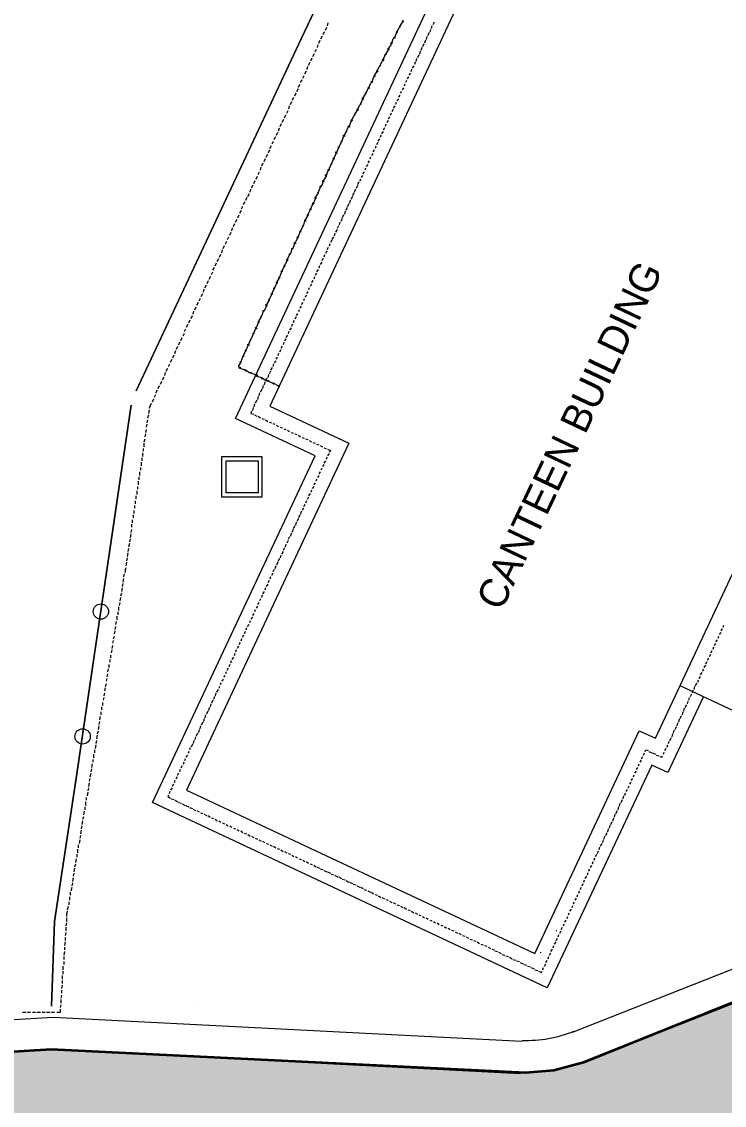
# Model space of a CAD drawing. Header units: inches. Extents: x 1969 to 240164, y 1364 to 46451.
# Drawn here: x 13917 to 17198, y 22972 to 28032 of the extents above; entities that cross this region are included whole.
import ezdxf

# ---------------------------------------------------------------- set-up
doc = ezdxf.new("R2010")
doc.units = ezdxf.units.IN
doc.header["$MEASUREMENT"] = 0
for name, color, linetype in [('PDF_0', 7, 'Continuous'), ('PDF_BOUNDARY', 7, 'Continuous'), ('PDF_foot path', 7, 'Continuous'), ('PDF_HAT', 7, 'Continuous'), ('PDF_INTERNAL ROAD', 7, 'Continuous'), ('PDF_PAVING', 7, 'Continuous'), ('PDF_References', 7, 'Continuous'), ('PDF_TEX', 7, 'Continuous'), ('PDF_TEXT', 7, 'Continuous'), ('PDF_TEXT2', 7, 'Continuous'), ('PDF_THIN-1', 7, 'Continuous'), ('PDF_TXT', 7, 'Continuous')]:
    doc.layers.add(name, color=color, linetype=linetype)
doc.styles.add('PDF Century Gothic', font='GOTHIC.TTF')

msp = doc.modelspace()

# ---------------------------------------------------------------- hatches: boundary and pattern name
at = {"true_color": 0xfecc66}
h = msp.add_hatch(color=31, dxfattribs=at)
h.dxf.hatch_style = 1
h.paths.add_polyline_path([(40008.3, 27445.2), (39953.1, 27576.4), (40565.8, 27834.4), (40621, 27703.3)])
h.paths.add_polyline_path([(40577.6, 27598.8), (40632.8, 27467.6), (40233.2, 27299.2), (40178, 27430.4)])
edge = h.paths.add_edge_path()
edge.add_line((23706.6, 23889.3), (23706.6, 23685.7))
edge.add_line((23706.6, 23685.7), (21592.3, 23685.7))
edge.add_arc((21564.1, 23607.1), 83.5, 70.25, 109.75)
edge.add_line((21535.9, 23685.7), (21474.3, 23685.7))
edge.add_line((21474.3, 23685.7), (21474.3, 23889.3))
edge.add_line((21474.3, 23889.3), (23706.6, 23889.3))
h.paths.add_polyline_path([(40196.6, 27136.6), (40128.6, 27004), (40083.8, 26760.5), (40108.3, 26579.1), (40179.2, 26411.1), (44054.9, 22879.7), (47494.3, 21707.1), (47774.4, 21648.7), (48167.3, 21655.3), (48593.7, 21785.4), (48790.3, 21898.1), (49229.2, 22267.9), (50678.1, 23493.2), (50859.2, 23699.7), (50983, 23900), (51090.8, 24169.8), (51148, 24487.9), (51993.8, 24488.6), (52290.4, 24048.9), (50849.8, 22717.9), (50714.5, 22526.6), (50622.5, 22254.5), (50606.5, 21925.5), (50606.5, 20998.1), (50696.2, 20675.3), (50766.7, 20544.7), (50964.4, 20319.7), (51058.4, 20250.3), (51196.7, 20206.5), (51389.7, 20233.1), (51523.7, 20325.3), (51622.3, 20503.8), (51622.3, 20773.7), (53221, 20773.7), (53221, 20166.3), (53323.2, 20166.3), (53323.2, 19249.4), (51850.7, 19249.4), (48876.6, 20483.8), (45963.5, 21489.1), (43693.6, 22262.7), (41571.7, 24195.4), (39950.9, 25674.8), (39044.1, 26554.3), (38079.5, 27215.6), (35857, 26162.3), (34994.2, 24093.5), (32860.7, 23926.1), (31214.3, 23858), (28068.1, 23728.3), (26623.6, 23670.7), (26125.1, 23748.9), (24768.5, 23544.4), (23827.6, 23544.4), (23273.3, 23447.3), (21482.5, 23346.7), (20701.9, 23346.7), (19975.8, 23179.6), (18647.9, 23098.7), (18526, 23021.2), (18458.9, 22934.2), (16811.9, 22382), (14065.1, 22382), (10291.7, 22150.2), (10399.9, 23009.2), (14054.9, 23234.2), (16268.8, 23125.1), (16401.4, 23136.9), (16539.8, 23172.8), (17389.5, 23514.9), (18148.7, 23728.4), (18898.7, 23820.5), (19842.9, 23871.6), (20739.4, 24014.8), (22123.3, 24079.5), (22770.9, 24079.5), (23779.9, 24246.6), (24703.7, 24246.6), (25375.2, 24342), (26135.3, 24457.9), (26581.9, 24376.1), (27205.7, 24393.1), (34200.4, 24679.5), (34926.4, 26329.3), (38395.3, 28029.7), (39197.5, 27689.4), (39688.1, 27614.9), (39863, 27631.6), (40107.6, 27695.3), (40153.2, 27713), (40296.7, 27791.6), (40552.7, 27873.4), (40725.6, 27893.1), (40799.6, 27443.2), (40565.9, 27413.6), (40402.5, 27338.4), (40299.1, 27258.4)])

# ---------------------------------------------------------------- linework, layer by layer
at = {"lineweight": 35}
msp.add_lwpolyline([(10400.7, 23009.2), (14054.9, 23234.2), (16268.8, 23125.1), (16401.4, 23136.9), (16539.8, 23172.8), (17389.5, 23514.9), (18148.7, 23728.4), (18898.7, 23820.5), (19842.9, 23871.6), (20739.4, 24014.8), (22123.3, 24079.5), (22770.9, 24079.5), (23779.9, 24246.6), (24703.7, 24246.6), (25375.2, 24342), (26135.3, 24457.9), (26581.9, 24376.1), (27205.7, 24393.1), (30011.7, 24508), (34200.4, 24679.5), (34926.4, 26329.3), (38395.3, 28029.7)], dxfattribs=at)
msp.add_lwpolyline([(10402.3, 23008.9), (14056.4, 23233.8), (16270.4, 23124.8), (16403, 23136.5), (16541.4, 23172.5), (17391, 23514.6), (18150.3, 23728.1), (18900.2, 23820.1), (19844.4, 23871.3), (20740.9, 24014.4), (22124.8, 24079.2), (22772.5, 24079.2), (23781.5, 24246.2), (24705.2, 24246.2), (25376.7, 24341.7), (26136.9, 24457.6), (26583.4, 24375.7), (27207.2, 24392.8), (30013.2, 24507.7), (34201.9, 24679.1), (34927.9, 26328.9), (38396.8, 28029.4)])
at = {"layer": 'PDF_0', "lineweight": 0}
for points in [[(14168.9, 24508.7), (14168.9, 24508.7)], [(14687, 24464.4), (14687, 24464.4)], [(16415.2, 23786), (16411.8, 23786)], [(16340.2, 23683.8), (16340.2, 23687.2)], [(14738.1, 23431.5), (14738.1, 23431.5)], [(16401.6, 23285), (16401.6, 23285)]]:
    msp.add_lwpolyline(points, dxfattribs=at)
at = {"layer": 'PDF_BOUNDARY', "lineweight": 0}
for points in [[(15975.5, 29410.4), (15621, 28793.4), (15222.2, 27951.5), (14451.8, 26308.5), (15222.2, 27951.5), (15621, 28793.4)], [(14428, 26240.3), (14168.9, 24488.2), (14070, 23830.4), (14056.4, 23434.9), (14070, 23830.4), (14168.9, 24488.2)]]:
    msp.add_lwpolyline(points, close=True, dxfattribs=at)
for points in [[(14451.8, 26308.5), (15222.2, 27951.5), (15621, 28793.4), (15975.5, 29410.4)], [(14056.4, 23434.9), (14070, 23830.4), (14168.9, 24488.2), (14428, 26240.3)]]:
    msp.add_lwpolyline(points, dxfattribs=at)
at = {"layer": 'PDF_foot path', "lineweight": 0}
for points in [[(17591.2, 23721.3), (18123, 23874.7), (17335.6, 23646.3), (16486.8, 23312.2)], [(17390.1, 23506.5), (16541.4, 23172.5)], [(14063.2, 23383.8), (16251.6, 23271.3)], [(14056.4, 23233.8), (16244.8, 23121.3)]]:
    msp.add_lwpolyline(points, dxfattribs=at)
for radius, start, end in [(601.6, 268.4621, 291.8631), (751.6, 268.4618, 291.863)]:
    msp.add_arc((16270.4, 23876.4), radius, start, end, dxfattribs=at)
at = {"layer": 'PDF_HAT', "lineweight": 0}
msp.add_lwpolyline([(15075.6, 26236.9), (15443.7, 26063.1), (14687, 24443.9), (16313, 23680.4), (16800.4, 24720), (16875.4, 24685.9), (17911.7, 26894.8), (17986.6, 26860.7), (18446.8, 27842.4), (17652.6, 28214), (17628.7, 28159.4), (17386.7, 28271.9), (17028.8, 28288.9), (16725.4, 28299.2), (16701.6, 28149.2), (16101.6, 28428.7)], close=True, dxfattribs=at)
for centre in [(14286.5, 25277.4), (14201.3, 24694.5)]:
    msp.add_circle(centre, 35.8, dxfattribs=at)
at = {"layer": 'PDF_INTERNAL ROAD', "lineweight": 0}
for points in [[(10501.1, 23172.5), (14063.2, 23383.8)], [(10402.3, 23019.1), (14073.4, 23233.8)]]:
    msp.add_lwpolyline(points, dxfattribs=at)
at = {"layer": 'PDF_PAVING', "lineweight": 0}
for points in [[(17100.4, 24880.2), (16933.4, 24525.7), (16858.4, 24559.8), (16370.9, 23520.2), (14526.8, 24386), (15286.9, 26005.1), (14915.4, 26179), (16043.7, 28588.9), (16152.8, 28537.8), (16456.1, 29202.5), (16473.2, 29195.7)], [(17724.2, 24587.1), (16991.3, 24931.4)]]:
    msp.add_lwpolyline(points, dxfattribs=at)
at = {"layer": 'PDF_References', "transparency": 33554559}
msp.add_solid([(15017.7, 25906.3), (15021.1, 25906.3), (15021.1, 25906.3)], dxfattribs=at)
at = {"layer": 'PDF_TEX', "lineweight": 0}
for points in [[(14850.6, 26001.7), (15038.1, 26001.7), (15038.1, 25810.8), (14850.6, 25810.8)], [(14871.1, 25981.2), (15021.1, 25981.2), (15021.1, 25831.3), (14871.1, 25831.3)]]:
    msp.add_lwpolyline(points, close=True, dxfattribs=at)
at = {"layer": 'PDF_TEXT2', "lineweight": 0}
for points in [[(15324.4, 27971.9), (15331.3, 27985.6)], [(15334.7, 27992.4), (15341.5, 28006)], [(15344.9, 28012.8), (15348.3, 28026.5)], [(15304, 27931), (15310.8, 27944.7)], [(15314.2, 27951.5), (15321, 27965.1)], [(15276.7, 27869.7), (15283.5, 27883.3)], [(15286.9, 27890.1), (15293.8, 27903.8)], [(15297.2, 27910.6), (15300.6, 27924.2)], [(15256.3, 27828.8), (15263.1, 27842.4)], [(15266.5, 27849.2), (15273.3, 27862.9)], [(15229, 27767.4), (15235.8, 27781)], [(15239.2, 27787.9), (15246, 27801.5)], [(15249.5, 27808.3), (15252.9, 27822)], [(15208.5, 27726.5), (15215.4, 27740.1)], [(15218.8, 27747), (15225.6, 27760.6)], [(15181.3, 27665.2), (15188.1, 27678.8)], [(15191.5, 27685.6), (15198.3, 27699.2)], [(15201.7, 27706.1), (15208.5, 27719.7)], [(15164.2, 27624.2), (15167.6, 27637.9)], [(15171.1, 27644.7), (15177.9, 27658.3)], [(15133.6, 27562.9), (15140.4, 27576.5)], [(15143.8, 27583.3), (15150.6, 27597)], [(15154, 27603.8), (15160.8, 27617.4)], [(15116.5, 27522), (15119.9, 27535.6)], [(15123.3, 27542.4), (15130.1, 27556.1)], [(15085.8, 27460.6), (15092.7, 27474.3)], [(15096.1, 27481.1), (15102.9, 27494.7)], [(15106.3, 27501.5), (15113.1, 27515.2)], [(15068.8, 27419.7), (15075.6, 27433.4)], [(15075.6, 27440.2), (15082.4, 27453.8)], [(15048.3, 27378.8), (15055.2, 27392.5)], [(15058.6, 27399.3), (15065.4, 27412.9)], [(15021.1, 27317.5), (15027.9, 27331.1)], [(15031.3, 27337.9), (15034.7, 27351.6)], [(15038.1, 27358.4), (15044.9, 27372)], [(15000.6, 27276.6), (15007.4, 27290.2)], [(15010.8, 27297), (15017.7, 27310.6)], [(14973.3, 27215.2), (14980.2, 27228.8)], [(14983.6, 27235.7), (14987, 27249.3)], [(14990.4, 27256.1), (14997.2, 27269.7)], [(14942.7, 27157.3), (14949.5, 27170.9)], [(14952.9, 27177.7), (14959.7, 27191.3)], [(14963.1, 27198.2), (14969.9, 27211.8)], [(14925.6, 27116.4), (14932.4, 27130)], [(14935.9, 27136.8), (14942.7, 27150.4)], [(14898.4, 27055), (14901.8, 27068.6)], [(14905.2, 27075.4), (14912, 27089.1)], [(14915.4, 27095.9), (14922.2, 27109.5)], [(14877.9, 27014.1), (14884.7, 27027.7)], [(14888.1, 27034.5), (14894.9, 27048.2)], [(14857.5, 26973.2), (14864.3, 26986.8)], [(14867.7, 26993.6), (14874.5, 27007.3)], [(14830.2, 26911.8), (14837, 26925.5)], [(14840.4, 26932.3), (14847.2, 26945.9)], [(14850.6, 26952.7), (14854, 26966.4)], [(14809.7, 26870.9), (14816.5, 26884.6)], [(14820, 26891.4), (14826.8, 26905)], [(14782.5, 26809.6), (14789.3, 26823.2)], [(14792.7, 26830), (14799.5, 26843.7)], [(14802.9, 26850.5), (14809.7, 26864.1)], [(14765.4, 26768.7), (14768.8, 26782.3)], [(14772.2, 26789.1), (14779.1, 26802.7)], [(14734.7, 26707.3), (14741.6, 26720.9)], [(14745, 26727.8), (14751.8, 26741.4)], [(14755.2, 26748.2), (14762, 26761.8)], [(14717.7, 26666.4), (14721.1, 26680)], [(14724.5, 26686.9), (14731.3, 26700.5)], [(14687, 26605), (14693.8, 26618.7)], [(14697.2, 26625.5), (14704.1, 26639.1)], [(14707.5, 26645.9), (14714.3, 26659.6)], [(14670, 26564.1), (14676.8, 26577.8)], [(14676.8, 26584.6), (14683.6, 26598.2)], [(14639.3, 26502.8), (14646.1, 26516.4)], [(14649.5, 26523.2), (14656.3, 26536.9)], [(14659.7, 26543.7), (14666.6, 26557.3)], [(14622.2, 26461.9), (14629.1, 26475.5)], [(14632.5, 26482.3), (14635.9, 26496)], [(14591.6, 26400.5), (14598.4, 26414.2)], [(14601.8, 26421), (14608.6, 26434.6)], [(14612, 26441.4), (14618.8, 26455.1)], [(14574.5, 26359.6), (14581.3, 26373.3)], [(14584.8, 26380.1), (14588.2, 26393.7)], [(14543.8, 26298.3), (14550.7, 26311.9)], [(14554.1, 26318.7), (14560.9, 26332.3)], [(14564.3, 26339.2), (14571.1, 26352.8)], [(14526.8, 26257.4), (14533.6, 26271)], [(14537, 26277.8), (14543.8, 26291.4)], [(14509.8, 26202.8), (14513.2, 26219.9)], [(14513.2, 26226.7), (14516.6, 26236.9), (14523.4, 26250.5)], [(14502.9, 26158.5), (14506.4, 26172.1)], [(14506.4, 26182.4), (14509.8, 26196)], [(14492.7, 26093.7), (14496.1, 26107.4)], [(14496.1, 26114.2), (14499.5, 26127.8)], [(14499.5, 26138.1), (14502.9, 26151.7)], [(14489.3, 26069.9), (14492.7, 26083.5)], [(14489.3, 26046), (14489.3, 26063.1)], [(14482.5, 26001.7), (14482.5, 26018.7)], [(14485.9, 26025.6), (14485.9, 26039.2)], [(14475.7, 25957.4), (14475.7, 25974.4)], [(14479.1, 25981.2), (14479.1, 25994.9)], [(14465.4, 25892.6), (14465.4, 25906.3)], [(14468.9, 25913.1), (14468.9, 25930.1)], [(14472.3, 25936.9), (14472.3, 25950.6)], [(14458.6, 25848.3), (14458.6, 25861.9)], [(14462, 25868.8), (14462, 25885.8)], [(14451.8, 25804), (14451.8, 25817.6)], [(14455.2, 25824.4), (14455.2, 25841.5)], [(14445, 25759.7), (14445, 25773.3)], [(14448.4, 25780.1), (14448.4, 25793.8)], [(14434.8, 25691.5), (14434.8, 25705.1)], [(14438.2, 25715.4), (14438.2, 25729)], [(14441.6, 25735.8), (14441.6, 25749.5)], [(14428, 25647.2), (14431.4, 25660.8)], [(14431.4, 25671.1), (14431.4, 25684.7)], [(14421.1, 25602.9), (14424.5, 25616.5)], [(14424.5, 25623.3), (14428, 25640.4)], [(14410.9, 25534.7), (14414.3, 25551.8)], [(14414.3, 25558.6), (14417.7, 25572.2)], [(14417.7, 25579), (14421.1, 25596.1)], [(14404.1, 25490.4), (14407.5, 25507.4)], [(14407.5, 25514.3), (14410.9, 25527.9)], [(14393.9, 25439.3), (14397.3, 25452.9)], [(14400.7, 25459.7), (14400.7, 25473.4), (14404.1, 25483.6)], [(14387, 25395), (14390.5, 25408.6)], [(14390.5, 25415.4), (14393.9, 25432.4)], [(14380.2, 25350.6), (14383.6, 25364.3)], [(14383.6, 25371.1), (14387, 25388.1)], [(14370, 25282.5), (14370, 25299.5)], [(14373.4, 25306.3), (14376.8, 25320)], [(14376.8, 25326.8), (14380.2, 25343.8)], [(14363.2, 25238.2), (14363.2, 25255.2)], [(14366.6, 25262), (14366.6, 25275.6)], [(14353, 25193.8), (14356.4, 25207.5)], [(14356.4, 25217.7), (14359.8, 25231.3)], [(14346.1, 25149.5), (14349.6, 25163.2)], [(14349.6, 25173.4), (14353, 25187)], [(14335.9, 25084.8), (14339.3, 25098.4)], [(14339.3, 25105.2), (14342.7, 25118.8)], [(14342.7, 25129.1), (14346.1, 25142.7)], [(14329.1, 25040.4), (14329.1, 25054.1)], [(14332.5, 25060.9), (14332.5, 25074.5)], [(14318.9, 24996.1), (14322.3, 25009.8)], [(14325.7, 25016.6), (14325.7, 25030.2)], [(14312.1, 24951.8), (14315.5, 24965.5)], [(14315.5, 24972.3), (14318.9, 24985.9)], [(14301.8, 24883.6), (14305.2, 24897.3)], [(14305.2, 24907.5), (14308.6, 24921.1)], [(14308.6, 24928), (14312.1, 24941.6)], [(14295, 24839.3), (14295, 24853)], [(14298.4, 24863.2), (14301.8, 24876.8)], [(14288.2, 24795), (14288.2, 24808.7)], [(14291.6, 24818.9), (14291.6, 24832.5)], [(14274.6, 24726.8), (14278, 24743.9)], [(14278, 24750.7), (14281.4, 24764.3)], [(14281.4, 24771.2), (14284.8, 24788.2)], [(14267.7, 24682.5), (14271.2, 24699.6)], [(14271.2, 24706.4), (14274.6, 24720)], [(14260.9, 24638.2), (14264.3, 24655.3)], [(14264.3, 24662.1), (14267.7, 24675.7)], [(14254.1, 24593.9), (14254.1, 24610.9)], [(14257.5, 24617.8), (14257.5, 24631.4)], [(14240.5, 24529.1), (14243.9, 24542.8)], [(14243.9, 24549.6), (14247.3, 24566.6)], [(14250.7, 24573.5), (14250.7, 24587.1)], [(14233.7, 24484.8), (14237.1, 24498.5)], [(14237.1, 24505.3), (14240.5, 24522.3)], [(14226.8, 24440.5), (14230.2, 24454.1)], [(14230.2, 24461), (14233.7, 24478)], [(14216.6, 24372.3), (14216.6, 24389.4)], [(14220, 24396.2), (14220, 24409.8)], [(14223.4, 24416.7), (14226.8, 24433.7)], [(14206.4, 24328), (14209.8, 24345.1)], [(14213.2, 24351.9), (14213.2, 24365.5)], [(14199.6, 24283.7), (14203, 24300.8)], [(14203, 24307.6), (14206.4, 24321.2)], [(14192.8, 24239.4), (14196.2, 24256.4)], [(14196.2, 24263.3), (14199.6, 24276.9)], [(14182.5, 24174.6), (14182.5, 24188.3)], [(14185.9, 24195.1), (14189.3, 24212.1)], [(14189.3, 24218.9), (14192.8, 24232.6)], [(14175.7, 24130.3), (14175.7, 24144)], [(14179.1, 24150.8), (14179.1, 24167.8)], [(14165.5, 24086), (14168.9, 24099.6)], [(14168.9, 24106.5), (14172.3, 24123.5)], [(14155.3, 24017.8), (14158.7, 24034.9)], [(14158.7, 24041.7), (14162.1, 24055.3)], [(14162.1, 24062.1), (14165.5, 24079.2)], [(14148.4, 23973.5), (14151.8, 23990.6)], [(14151.8, 23997.4), (14155.3, 24011)], [(14141.6, 23929.2), (14141.6, 23946.2)], [(14145, 23953.1), (14145, 23966.7)], [(14131.4, 23884.9), (14134.8, 23901.9)], [(14138.2, 23908.8), (14138.2, 23922.4)], [(14128, 23854.2), (14128, 23864.4), (14131.4, 23878.1)], [(14128, 23830.4), (14128, 23847.4)], [(14124.6, 23809.9), (14128, 23823.5)], [(14124.6, 23786), (14124.6, 23803.1)], [(14117.8, 23717.9), (14121.2, 23734.9)], [(14121.2, 23765.6), (14124.6, 23779.2)], [(14121.2, 23741.7), (14121.2, 23755.4)], [(14114.4, 23673.6), (14117.8, 23690.6)], [(14117.8, 23697.4), (14117.8, 23711)], [(14114.4, 23653.1), (14114.4, 23666.7)], [(14114.4, 23629.2), (14114.4, 23642.9)], [(14107.5, 23561.1), (14107.5, 23578.1)], [(14110.9, 23605.4), (14110.9, 23622.4)], [(14110.9, 23584.9), (14110.9, 23598.6)], [(14104.1, 23516.8), (14107.5, 23533.8)], [(14107.5, 23540.6), (14107.5, 23554.2)], [(14100.7, 23472.4), (14104.1, 23486.1)], [(14104.1, 23496.3), (14104.1, 23509.9)], [(14097.3, 23428.1), (14100.7, 23441.8)], [(14100.7, 23448.6), (14100.7, 23465.6)], [(13920.1, 23407.7), (13937.1, 23407.7)], [(13943.9, 23407.7), (13957.6, 23407.7)], [(13967.8, 23407.7), (13981.4, 23407.7)], [(13988.2, 23407.7), (14005.3, 23407.7)], [(14012.1, 23407.7), (14025.7, 23407.7)], [(14032.5, 23407.7), (14049.6, 23407.7)], [(14056.4, 23407.7), (14070, 23407.7)], [(14080.3, 23407.7), (14097.3, 23407.7), (14097.3, 23421.3)]]:
    msp.add_lwpolyline(points, dxfattribs=at)
at = {"layer": 'PDF_THIN-1', "lineweight": 0}
for points in [[(15682.4, 28009.4), (15692.6, 28026.5), (15696, 28033.3), (15692.6, 28033.3), (15696, 28036.7), (15699.4, 28033.3), (15696, 28029.9), (15696, 28033.3)], [(15658.5, 27958.3), (15665.3, 27975.3), (15668.7, 27978.8), (15665.3, 27982.2), (15668.7, 27985.6), (15672.1, 27982.2), (15668.7, 27978.8)], [(15668.7, 27982.2), (15679, 28002.6), (15682.4, 28006), (15679, 28006), (15682.4, 28009.4), (15685.8, 28009.4), (15682.4, 28006)], [(15631.2, 27907.2), (15641.5, 27924.2), (15641.5, 27927.6), (15641.5, 27931), (15641.5, 27934.4), (15644.9, 27931), (15644.9, 27927.6), (15641.5, 27927.6)], [(15644.9, 27931), (15651.7, 27951.5), (15655.1, 27954.9), (15655.1, 27958.3), (15658.5, 27958.3), (15658.5, 27954.9), (15655.1, 27954.9)], [(15604, 27856), (15614.2, 27873.1), (15614.2, 27876.5), (15614.2, 27879.9), (15617.6, 27879.9), (15617.6, 27876.5), (15614.2, 27876.5)], [(15617.6, 27879.9), (15627.8, 27896.9), (15627.8, 27903.8), (15627.8, 27907.2), (15631.2, 27903.8), (15631.2, 27900.4), (15627.8, 27903.8)], [(15576.7, 27801.5), (15586.9, 27822), (15590.3, 27825.4), (15586.9, 27825.4), (15590.3, 27828.8), (15593.7, 27828.8), (15590.3, 27825.4)], [(15590.3, 27828.8), (15600.5, 27845.8), (15604, 27852.6), (15600.5, 27852.6), (15604, 27856), (15607.4, 27852.6), (15604, 27849.2), (15604, 27852.6)], [(15552.8, 27750.4), (15559.6, 27770.8), (15563.1, 27774.2), (15559.6, 27774.2), (15563.1, 27777.6), (15566.5, 27777.6), (15563.1, 27774.2)], [(15563.1, 27777.6), (15573.3, 27794.7), (15576.7, 27798.1), (15573.3, 27801.5), (15576.7, 27804.9), (15580.1, 27801.5), (15576.7, 27798.1)], [(15525.6, 27699.2), (15532.4, 27716.3), (15535.8, 27723.1), (15535.8, 27726.5), (15539.2, 27723.1), (15539.2, 27719.7), (15535.8, 27723.1)], [(15539.2, 27726.5), (15546, 27743.6), (15549.4, 27747), (15549.4, 27750.4), (15549.4, 27753.8), (15552.8, 27750.4), (15552.8, 27747), (15549.4, 27747)], [(15511.9, 27675.4), (15522.1, 27692.4), (15522.1, 27695.8), (15522.1, 27699.2), (15525.6, 27699.2), (15525.6, 27695.8), (15522.1, 27695.8)], [(15484.7, 27620.8), (15494.9, 27641.3), (15498.3, 27644.7), (15494.9, 27644.7), (15498.3, 27648.1), (15501.7, 27648.1), (15498.3, 27644.7)], [(15498.3, 27648.1), (15508.5, 27665.2), (15508.5, 27672), (15508.5, 27675.4), (15511.9, 27672), (15511.9, 27668.6), (15508.5, 27672)], [(15457.4, 27569.7), (15467.6, 27590.2), (15471, 27593.6), (15467.6, 27593.6), (15471, 27597), (15474.4, 27597), (15471, 27593.6)], [(15471, 27597), (15481.2, 27614), (15484.7, 27617.4), (15481.2, 27620.8), (15484.7, 27624.2), (15488.1, 27620.8), (15484.7, 27617.4)], [(15433.5, 27518.6), (15440.3, 27535.6), (15443.7, 27542.4), (15440.3, 27542.4), (15443.7, 27545.8), (15447.2, 27542.4), (15447.2, 27539), (15443.7, 27542.4)], [(15447.2, 27545.8), (15454, 27562.9), (15457.4, 27566.3), (15454, 27569.7), (15457.4, 27573.1), (15460.8, 27569.7), (15457.4, 27566.3)], [(15419.9, 27498.1), (15413.1, 27477.7), (15409.7, 27474.3), (15413.1, 27474.3), (15409.7, 27470.9), (15406.3, 27470.9), (15409.7, 27474.3)], [(15430.1, 27515.2), (15433.5, 27515.2), (15433.5, 27518.6), (15430.1, 27518.6), (15430.1, 27515.2), (15423.3, 27504.9), (15423.3, 27501.5), (15423.3, 27498.1), (15423.3, 27494.7), (15419.9, 27498.1), (15419.9, 27501.5), (15423.3, 27501.5)], [(15396, 27443.6), (15389.2, 27426.5), (15385.8, 27419.7), (15389.2, 27419.7), (15385.8, 27416.3), (15382.4, 27419.7), (15385.8, 27423.1), (15385.8, 27419.7)], [(15409.7, 27470.9), (15399.4, 27450.4), (15399.4, 27447), (15399.4, 27443.6), (15396, 27443.6), (15396, 27447), (15399.4, 27447)], [(15372.2, 27392.5), (15365.3, 27372), (15361.9, 27368.6), (15365.3, 27368.6), (15361.9, 27365.2), (15358.5, 27365.2), (15361.9, 27368.6)], [(15385.8, 27416.3), (15375.6, 27399.3), (15375.6, 27395.9), (15375.6, 27392.5), (15375.6, 27389), (15372.2, 27392.5), (15372.2, 27395.9), (15375.6, 27395.9)], [(15348.3, 27337.9), (15341.5, 27320.9), (15338.1, 27314.1), (15341.5, 27314.1), (15338.1, 27310.6), (15334.7, 27314.1), (15334.7, 27317.5), (15338.1, 27314.1)], [(15361.9, 27365.2), (15351.7, 27348.1), (15351.7, 27341.3), (15351.7, 27337.9), (15348.3, 27337.9), (15348.3, 27341.3), (15351.7, 27341.3)], [(15324.4, 27286.8), (15317.6, 27266.3), (15314.2, 27262.9), (15314.2, 27259.5), (15310.8, 27259.5), (15310.8, 27262.9), (15314.2, 27262.9)], [(15338.1, 27310.6), (15327.9, 27293.6), (15324.4, 27290.2), (15327.9, 27286.8), (15327.9, 27283.4), (15321, 27286.8), (15324.4, 27290.2)], [(15300.6, 27232.2), (15290.4, 27215.2), (15290.4, 27211.8), (15290.4, 27208.4), (15290.4, 27205), (15286.9, 27208.4), (15286.9, 27211.8), (15290.4, 27211.8)], [(15310.8, 27259.5), (15304, 27242.5), (15300.6, 27235.7), (15304, 27235.7), (15300.6, 27232.2), (15297.2, 27232.2), (15300.6, 27235.7)], [(15276.7, 27181.1), (15266.5, 27160.7), (15266.5, 27157.3), (15266.5, 27153.8), (15263.1, 27153.8), (15263.1, 27157.3), (15266.5, 27157.3)], [(15286.9, 27205), (15280.1, 27187.9), (15276.7, 27184.5), (15280.1, 27184.5), (15276.7, 27177.7), (15273.3, 27181.1), (15276.7, 27184.5)], [(15252.9, 27126.6), (15242.6, 27109.5), (15242.6, 27106.1), (15242.6, 27102.7), (15242.6, 27099.3), (15239.2, 27102.7), (15239.2, 27106.1), (15242.6, 27106.1)], [(15263.1, 27153.8), (15256.3, 27136.8), (15252.9, 27130), (15256.3, 27130), (15252.9, 27126.6), (15249.5, 27126.6), (15252.9, 27133.4), (15252.9, 27130)], [(15229, 27075.4), (15218.8, 27055), (15218.8, 27051.6), (15218.8, 27048.2), (15215.4, 27048.2), (15215.4, 27051.6), (15218.8, 27051.6)], [(15239.2, 27102.7), (15232.4, 27082.3), (15229, 27078.9), (15232.4, 27078.9), (15229, 27075.4), (15225.6, 27075.4), (15229, 27078.9)], [(15205.1, 27020.9), (15194.9, 27003.9), (15191.5, 27000.5), (15194.9, 26997), (15194.9, 26993.6), (15188.1, 26997), (15191.5, 27000.5)], [(15215.4, 27048.2), (15208.5, 27031.1), (15205.1, 27024.3), (15208.5, 27024.3), (15205.1, 27020.9), (15201.7, 27024.3), (15205.1, 27027.7), (15205.1, 27024.3)], [(15177.9, 26969.8), (15171.1, 26949.3), (15167.6, 26945.9), (15171.1, 26945.9), (15167.6, 26942.5), (15164.2, 26942.5), (15167.6, 26945.9)], [(15191.5, 26997), (15184.7, 26976.6), (15181.3, 26973.2), (15181.3, 26969.8), (15177.9, 26969.8), (15177.9, 26973.2), (15181.3, 26973.2)], [(15167.6, 26942.5), (15157.4, 26925.5), (15157.4, 26918.6), (15157.4, 26915.2), (15154, 26918.6), (15154, 26922.1), (15157.4, 26918.6)], [(15143.8, 26891.4), (15133.6, 26870.9), (15133.6, 26867.5), (15133.6, 26864.1), (15130.1, 26864.1), (15130.1, 26867.5), (15133.6, 26867.5)], [(15154, 26915.2), (15147.2, 26898.2), (15143.8, 26894.8), (15147.2, 26891.4), (15143.8, 26888), (15140.4, 26891.4), (15143.8, 26894.8)], [(15119.9, 26836.8), (15109.7, 26819.8), (15109.7, 26813), (15109.7, 26809.6), (15106.3, 26813), (15106.3, 26816.4), (15109.7, 26813)], [(15130.1, 26864.1), (15123.3, 26847.1), (15119.9, 26840.2), (15123.3, 26840.2), (15119.9, 26836.8), (15116.5, 26836.8), (15119.9, 26840.2)], [(15096.1, 26785.7), (15085.8, 26765.3), (15085.8, 26761.8), (15085.8, 26758.4), (15082.4, 26758.4), (15082.4, 26761.8), (15085.8, 26761.8)], [(15106.3, 26809.6), (15099.5, 26792.5), (15096.1, 26789.1), (15099.5, 26789.1), (15096.1, 26782.3), (15092.7, 26785.7), (15096.1, 26789.1)], [(15072.2, 26731.2), (15062, 26714.1), (15062, 26710.7), (15062, 26707.3), (15062, 26703.9), (15055.2, 26707.3), (15058.6, 26710.7), (15062, 26710.7)], [(15082.4, 26758.4), (15075.6, 26741.4), (15072.2, 26734.6), (15075.6, 26734.6), (15072.2, 26731.2), (15068.8, 26731.2), (15072.2, 26738), (15072.2, 26734.6)], [(15044.9, 26680), (15038.1, 26659.6), (15034.7, 26656.2), (15038.1, 26656.2), (15034.7, 26652.8), (15031.3, 26652.8), (15034.7, 26656.2)], [(15058.6, 26703.9), (15051.7, 26686.9), (15048.3, 26683.4), (15048.3, 26680), (15044.9, 26680), (15044.9, 26683.4), (15048.3, 26683.4)], [(15021.1, 26625.5), (15014.3, 26608.5), (15010.8, 26605), (15014.3, 26601.6), (15010.8, 26598.2), (15007.4, 26601.6), (15010.8, 26605)], [(15034.7, 26652.8), (15024.5, 26635.7), (15024.5, 26628.9), (15024.5, 26625.5), (15021.1, 26628.9), (15021.1, 26632.3), (15024.5, 26628.9)], [(14997.2, 26574.4), (14990.4, 26553.9), (14987, 26550.5), (14990.4, 26550.5), (14987, 26547.1), (14983.6, 26547.1), (14987, 26550.5)], [(15010.8, 26601.6), (15000.6, 26581.2), (15000.6, 26577.8), (15000.6, 26574.4), (14997.2, 26574.4), (14997.2, 26577.8), (15000.6, 26577.8)], [(14973.3, 26519.8), (14966.5, 26502.8), (14963.1, 26499.4), (14966.5, 26496), (14963.1, 26492.6), (14959.7, 26496), (14963.1, 26499.4)], [(14987, 26547.1), (14976.8, 26530.1), (14976.8, 26523.2), (14976.8, 26519.8), (14973.3, 26523.2), (14973.3, 26526.6), (14976.8, 26523.2)], [(14949.5, 26468.7), (14942.7, 26451.7), (14939.3, 26444.8), (14942.7, 26444.8), (14939.3, 26441.4), (14935.9, 26441.4), (14939.3, 26444.8)], [(14963.1, 26496), (14952.9, 26475.5), (14952.9, 26472.1), (14952.9, 26468.7), (14949.5, 26468.7), (14949.5, 26472.1), (14952.9, 26472.1)], [(14939.3, 26441.4), (14929, 26424.4), (14929, 26421), (14932.4, 26417.6), (14939.3, 26417.6), (14935.9, 26414.2), (14932.4, 26414.2), (14932.4, 26417.6)], [(14935.9, 26414.2), (14956.3, 26407.3), (14959.7, 26403.9), (14959.7, 26407.3), (14963.1, 26403.9), (14963.1, 26400.5), (14959.7, 26403.9)], [(14963.1, 26403.9), (14980.2, 26393.7), (14987, 26393.7), (14990.4, 26393.7), (14987, 26390.3), (14983.6, 26390.3), (14987, 26393.7)], [(14990.4, 26390.3), (15007.4, 26383.5), (15010.8, 26380.1), (15014.3, 26383.5), (15017.7, 26380.1), (15014.3, 26376.7), (15010.8, 26376.7), (15010.8, 26380.1)], [(15014.3, 26376.7), (15034.7, 26369.8), (15038.1, 26366.4), (15038.1, 26369.8), (15041.5, 26366.4), (15041.5, 26363), (15038.1, 26366.4)], [(15041.5, 26366.4), (15058.6, 26356.2), (15065.4, 26356.2), (15068.8, 26356.2), (15068.8, 26352.8), (15062, 26352.8), (15065.4, 26356.2)], [(15068.8, 26352.8), (15085.8, 26346), (15089.2, 26342.6), (15092.7, 26346), (15096.1, 26342.6), (15092.7, 26339.2), (15089.2, 26342.6)], [(15096.1, 26342.6), (15113.1, 26332.3), (15116.5, 26328.9)]]:
    msp.add_lwpolyline(points, dxfattribs=at)
at = {"layer": 'PDF_TXT', "lineweight": 0}
for points in [[(15842.6, 28029.9), (15835.8, 28016.3)], [(15825.5, 27995.8), (15822.1, 27982.2)], [(15832.3, 28012.8), (15828.9, 27999.2)], [(15801.7, 27944.7), (15798.3, 27931)], [(15808.5, 27961.7), (15805.1, 27948.1)], [(15818.7, 27978.8), (15811.9, 27965.1)], [(15777.8, 27893.5), (15774.4, 27879.9)], [(15784.6, 27910.6), (15781.2, 27896.9)], [(15794.8, 27927.6), (15788, 27914)], [(15753.9, 27842.4), (15750.5, 27832.2)], [(15760.8, 27859.4), (15757.4, 27845.8)], [(15771, 27876.5), (15764.2, 27862.9)], [(15730.1, 27791.3), (15726.7, 27781)], [(15736.9, 27808.3), (15733.5, 27798.1)], [(15747.1, 27825.4), (15740.3, 27815.1)], [(15706.2, 27740.1), (15702.8, 27729.9)], [(15713, 27757.2), (15709.6, 27747)], [(15723.3, 27774.2), (15716.4, 27764)], [(15682.4, 27689), (15675.5, 27678.8)], [(15689.2, 27706.1), (15685.8, 27695.8)], [(15699.4, 27723.1), (15692.6, 27712.9)], [(15658.5, 27637.9), (15651.7, 27627.7)], [(15665.3, 27654.9), (15661.9, 27644.7)], [(15675.5, 27672), (15668.7, 27661.7)], [(15634.6, 27586.8), (15627.8, 27576.5)], [(15641.5, 27603.8), (15638, 27593.6)], [(15651.7, 27620.8), (15644.9, 27610.6)], [(15610.8, 27535.6), (15604, 27525.4)], [(15617.6, 27552.7), (15614.2, 27542.4)], [(15627.8, 27569.7), (15621, 27559.5)], [(15586.9, 27484.5), (15580.1, 27474.3)], [(15593.7, 27501.5), (15590.3, 27491.3)], [(15604, 27518.6), (15597.1, 27508.4)], [(15563.1, 27433.4), (15556.2, 27423.1)], [(15569.9, 27450.4), (15566.5, 27440.2)], [(15580.1, 27467.4), (15573.3, 27457.2)], [(15539.2, 27382.2), (15532.4, 27372)], [(15546, 27399.3), (15542.6, 27389)], [(15556.2, 27416.3), (15549.4, 27406.1)], [(15515.3, 27331.1), (15508.5, 27320.9)], [(15522.1, 27348.1), (15518.7, 27337.9)], [(15532.4, 27365.2), (15525.6, 27355)], [(15491.5, 27283.4), (15484.7, 27269.7)], [(15498.3, 27297), (15494.9, 27286.8)], [(15508.5, 27314.1), (15501.7, 27303.8)], [(15467.6, 27232.2), (15460.8, 27218.6)], [(15474.4, 27249.3), (15471, 27235.7)], [(15484.7, 27266.3), (15477.8, 27252.7)], [(15443.7, 27181.1), (15436.9, 27167.5)], [(15450.6, 27198.2), (15447.2, 27184.5)], [(15460.8, 27215.2), (15454, 27201.6)], [(15419.9, 27130), (15413.1, 27116.4)], [(15426.7, 27147), (15423.3, 27133.4)], [(15436.9, 27164.1), (15430.1, 27150.4)], [(15396, 27078.9), (15389.2, 27065.2)], [(15402.8, 27095.9), (15399.4, 27082.3)], [(15413.1, 27112.9), (15406.3, 27099.3)], [(15372.2, 27027.7), (15365.3, 27014.1)], [(15379, 27044.8), (15375.6, 27031.1)], [(15389.2, 27061.8), (15382.4, 27048.2)], [(15348.3, 26976.6), (15341.5, 26966.4)], [(15355.1, 26993.6), (15351.7, 26983.4)], [(15365.3, 27010.7), (15358.5, 27000.5)], [(15324.4, 26925.5), (15317.6, 26915.2)], [(15331.3, 26942.5), (15327.9, 26932.3)], [(15341.5, 26959.5), (15334.7, 26949.3)], [(15300.6, 26874.3), (15293.8, 26864.1)], [(15307.4, 26891.4), (15304, 26881.1)], [(15317.6, 26908.4), (15310.8, 26898.2)], [(15276.7, 26823.2), (15269.9, 26813)], [(15283.5, 26840.2), (15280.1, 26830)], [(15293.8, 26857.3), (15286.9, 26847.1)], [(15252.9, 26772.1), (15246, 26761.8)], [(15259.7, 26789.1), (15256.3, 26778.9)], [(15269.9, 26806.2), (15263.1, 26795.9)], [(15229, 26720.9), (15222.2, 26710.7)], [(15235.8, 26738), (15232.4, 26727.8)], [(15246, 26755), (15239.2, 26744.8)], [(15205.1, 26669.8), (15198.3, 26659.6)], [(15212, 26686.9), (15208.5, 26676.6)], [(15222.2, 26703.9), (15215.4, 26693.7)], [(15181.3, 26618.7), (15174.5, 26608.5)], [(15188.1, 26635.7), (15184.7, 26625.5)], [(15198.3, 26652.8), (15191.5, 26642.5)], [(15157.4, 26567.5), (15150.6, 26557.3)], [(15164.2, 26584.6), (15160.8, 26574.4)], [(15174.5, 26601.6), (15167.6, 26591.4)], [(15133.6, 26516.4), (15126.7, 26506.2)], [(15140.4, 26533.5), (15137, 26523.2)], [(15150.6, 26550.5), (15143.8, 26540.3)], [(15109.7, 26465.3), (15102.9, 26455.1)], [(15116.5, 26482.3), (15113.1, 26472.1)], [(15126.7, 26499.4), (15119.9, 26489.1)], [(15085.8, 26417.6), (15079, 26403.9)], [(15092.7, 26434.6), (15089.2, 26421)], [(15102.9, 26448.2), (15096.1, 26438)], [(15062, 26366.4), (15055.2, 26352.8)], [(15068.8, 26383.5), (15065.4, 26369.8)], [(15079, 26400.5), (15072.2, 26386.9)], [(15038.1, 26315.3), (15031.3, 26301.7)], [(15044.9, 26332.3), (15041.5, 26318.7)], [(15051.7, 26349.4), (15048.3, 26335.8)], [(15014.3, 26264.2), (15007.4, 26250.5)], [(15021.1, 26281.2), (15017.7, 26267.6)], [(15027.9, 26298.3), (15024.5, 26284.6)], [(14990.4, 26213), (14987, 26202.8), (15000.6, 26199.4)], [(14997.2, 26230.1), (14993.8, 26216.5)], [(15004, 26247.1), (15000.6, 26233.5)], [(15004, 26196), (15014.3, 26189.2)], [(15021.1, 26189.2), (15031.3, 26182.4)], [(15038.1, 26179), (15048.3, 26175.5)], [(15055.2, 26172.1), (15065.4, 26165.3)], [(15072.2, 26161.9), (15082.4, 26158.5)], [(15089.2, 26155.1), (15099.5, 26151.7)], [(15106.3, 26148.3), (15116.5, 26141.5)], [(15123.3, 26138.1), (15133.6, 26134.6)], [(15140.4, 26131.2), (15150.6, 26127.8)], [(15157.4, 26124.4), (15167.6, 26117.6)], [(15174.5, 26114.2), (15184.7, 26110.8)], [(15191.5, 26107.4), (15201.7, 26104)], [(15208.5, 26100.6), (15218.8, 26093.7)], [(15225.6, 26090.3), (15235.8, 26086.9)], [(15242.6, 26083.5), (15252.9, 26080.1)], [(15259.7, 26076.7), (15269.9, 26069.9)], [(15276.7, 26066.5), (15286.9, 26063.1)], [(15293.8, 26059.7), (15304, 26056.2)], [(15310.8, 26052.8), (15321, 26046)], [(15327.9, 26042.6), (15338.1, 26039.2)], [(15344.9, 26035.8), (15358.5, 26029), (15351.7, 26022.2)], [(15351.7, 26015.3), (15344.9, 26005.1)], [(15327.9, 25964.2), (15321, 25954)], [(15334.7, 25981.2), (15327.9, 25971)], [(15341.5, 25998.3), (15338.1, 25988.1)], [(15304, 25913.1), (15297.2, 25902.8)], [(15310.8, 25930.1), (15304, 25919.9)], [(15317.6, 25947.2), (15314.2, 25936.9)], [(15280.1, 25861.9), (15273.3, 25851.7)], [(15286.9, 25879), (15280.1, 25868.8)], [(15293.8, 25896), (15290.4, 25885.8)], [(15256.3, 25810.8), (15249.5, 25800.6)], [(15263.1, 25827.9), (15256.3, 25817.6)], [(15269.9, 25844.9), (15266.5, 25834.7)], [(15232.4, 25759.7), (15225.6, 25749.5)], [(15239.2, 25776.7), (15232.4, 25766.5)], [(15246, 25793.8), (15242.6, 25783.5)], [(15208.5, 25712), (15201.7, 25698.3)], [(15215.4, 25729), (15208.5, 25715.4)], [(15222.2, 25746), (15218.8, 25732.4)], [(15184.7, 25660.8), (15177.9, 25647.2)], [(15191.5, 25677.9), (15184.7, 25664.2)], [(15198.3, 25694.9), (15194.9, 25681.3)], [(15160.8, 25609.7), (15154, 25596.1)], [(15167.6, 25626.7), (15160.8, 25613.1)], [(15174.5, 25643.8), (15171.1, 25630.2)], [(15137, 25558.6), (15130.1, 25544.9)], [(15143.8, 25575.6), (15137, 25562)], [(15150.6, 25592.7), (15147.2, 25579)], [(15113.1, 25507.4), (15106.3, 25493.8)], [(15119.9, 25524.5), (15113.1, 25510.8)], [(15126.7, 25541.5), (15123.3, 25527.9)], [(15089.2, 25456.3), (15082.4, 25446.1)], [(15096.1, 25473.4), (15089.2, 25463.1)], [(15102.9, 25490.4), (15099.5, 25476.8)], [(15065.4, 25405.2), (15058.6, 25395)], [(15072.2, 25422.2), (15065.4, 25412)], [(15079, 25439.3), (15075.6, 25429)], [(15041.5, 25354), (15034.7, 25343.8)], [(15048.3, 25371.1), (15041.5, 25360.9)], [(15055.2, 25388.1), (15051.7, 25377.9)], [(15017.7, 25302.9), (15010.8, 25292.7)], [(15024.5, 25320), (15017.7, 25309.7)], [(15031.3, 25337), (15027.9, 25326.8)], [(14993.8, 25251.8), (14987, 25241.6)], [(15000.6, 25268.8), (14993.8, 25258.6)], [(15007.4, 25285.9), (15004, 25275.6)], [(14966.5, 25200.7), (14963.1, 25190.4)], [(14976.8, 25217.7), (14969.9, 25207.5)], [(14983.6, 25234.7), (14980.2, 25224.5)], [(17182.2, 25187), (17189, 25197.2)], [(17192.4, 25204.1), (17195.8, 25214.3)], [(14942.7, 25149.5), (14939.3, 25139.3)], [(14952.9, 25166.6), (14946.1, 25156.3)], [(14959.7, 25183.6), (14956.3, 25173.4)], [(17158.3, 25135.9), (17165.1, 25146.1)], [(17168.6, 25152.9), (17172, 25163.2)], [(17175.4, 25170), (17182.2, 25180.2)], [(14918.8, 25098.4), (14915.4, 25088.2)], [(14929, 25115.4), (14922.2, 25105.2)], [(14935.9, 25132.5), (14932.4, 25122.3)], [(17144.7, 25101.8), (17148.1, 25112)], [(17151.5, 25118.8), (17158.3, 25129.1)], [(14894.9, 25047.3), (14891.5, 25037)], [(14905.2, 25064.3), (14898.4, 25054.1)], [(14912, 25081.4), (14908.6, 25071.1)], [(17120.8, 25050.7), (17124.2, 25060.9)], [(17127.7, 25067.7), (17134.5, 25077.9)], [(17134.5, 25084.8), (17141.3, 25095)], [(14871.1, 24996.1), (14867.7, 24985.9)], [(14881.3, 25013.2), (14874.5, 25002.9)], [(14888.1, 25030.2), (14884.7, 25020)], [(17097, 24999.5), (17100.4, 25009.8)], [(17103.8, 25016.6), (17110.6, 25026.8)], [(17110.6, 25033.6), (17117.4, 25043.9)], [(14847.2, 24945), (14843.8, 24934.8)], [(14857.5, 24962), (14850.6, 24951.8)], [(14864.3, 24979.1), (14860.9, 24968.9)], [(17062.9, 24931.4), (17069.7, 24945)], [(17073.1, 24948.4), (17076.5, 24958.6)], [(17079.9, 24965.5), (17086.7, 24975.7)], [(17086.7, 24982.5), (17093.6, 24992.7)], [(14823.4, 24897.3), (14820, 24883.6)], [(14833.6, 24914.3), (14826.8, 24900.7)], [(14840.4, 24928), (14837, 24917.7)], [(17039, 24880.2), (17045.8, 24893.9)], [(17049.3, 24897.3), (17052.7, 24910.9)], [(17056.1, 24914.3), (17059.5, 24928)], [(14799.5, 24846.1), (14796.1, 24832.5)], [(14809.7, 24863.2), (14802.9, 24849.6)], [(14816.5, 24880.2), (14813.1, 24866.6)], [(17015.2, 24829.1), (17022, 24842.7)], [(17025.4, 24846.1), (17028.8, 24859.8)], [(17032.2, 24863.2), (17035.6, 24876.8)], [(14775.6, 24795), (14772.2, 24781.4)], [(14785.9, 24812.1), (14779.1, 24798.4)], [(14792.7, 24829.1), (14789.3, 24815.5)], [(17001.5, 24795), (17004.9, 24808.7)], [(17008.3, 24812.1), (17011.8, 24825.7)], [(14751.8, 24743.9), (14748.4, 24730.3)], [(14762, 24760.9), (14755.2, 24747.3)], [(14768.8, 24778), (14765.4, 24764.3)], [(16977.7, 24743.9), (16981.1, 24757.5)], [(16984.5, 24760.9), (16987.9, 24774.6)], [(16991.3, 24778), (16998.1, 24791.6)], [(14727.9, 24692.8), (14724.5, 24679.1)], [(14738.1, 24709.8), (14731.3, 24696.2)], [(14745, 24726.8), (14741.6, 24713.2)], [(16953.8, 24692.8), (16957.2, 24706.4)], [(16960.6, 24709.8), (16964, 24723.4)], [(16967.4, 24726.8), (16974.3, 24740.5)], [(14704.1, 24641.6), (14700.7, 24631.4)], [(14714.3, 24658.7), (14707.5, 24645)], [(14721.1, 24675.7), (14717.7, 24662.1)], [(16929.9, 24645), (16933.4, 24655.3)], [(16936.8, 24662.1), (16940.2, 24672.3)], [(16943.6, 24675.7), (16950.4, 24689.3)], [(14680.2, 24590.5), (14676.8, 24580.3)], [(14690.4, 24607.5), (14683.6, 24597.3)], [(14697.2, 24624.6), (14693.8, 24614.4)], [(16810.6, 24590.5), (16817.5, 24600.7)], [(16820.9, 24607.5), (16824.3, 24617.8)], [(16827.7, 24624.6), (16831.1, 24631.4), (16841.3, 24628)], [(16844.7, 24624.6), (16858.4, 24617.8)], [(16861.8, 24617.8), (16875.4, 24610.9)], [(16878.8, 24607.5), (16892.5, 24604.1)], [(16895.9, 24600.7), (16906.1, 24597.3), (16909.5, 24604.1)], [(16912.9, 24610.9), (16916.3, 24621.2)], [(16919.7, 24628), (16926.5, 24638.2)], [(14656.3, 24539.4), (14652.9, 24529.1)], [(14666.6, 24556.4), (14659.7, 24546.2)], [(14673.4, 24573.5), (14670, 24563.2)], [(16786.8, 24539.4), (16793.6, 24549.6)], [(16797, 24556.4), (16800.4, 24566.6)], [(16803.8, 24573.5), (16810.6, 24583.7)], [(14632.5, 24488.2), (14629.1, 24478)], [(14642.7, 24505.3), (14635.9, 24495.1)], [(14649.5, 24522.3), (14642.7, 24512.1)], [(16762.9, 24488.2), (16769.7, 24498.5)], [(16773.1, 24505.3), (16776.6, 24515.5)], [(16780, 24522.3), (16786.8, 24532.5)], [(14618.8, 24454.1), (14612, 24443.9)], [(14625.7, 24471.2), (14618.8, 24461)], [(16739.1, 24437.1), (16745.9, 24447.3)], [(16749.3, 24454.1), (16752.7, 24464.4)], [(16756.1, 24471.2), (16762.9, 24481.4)], [(14601.8, 24420.1), (14598.4, 24413.2), (14612, 24406.4)], [(14608.6, 24437.1), (14605.2, 24426.9)], [(14615.4, 24403), (14629.1, 24399.6)], [(14632.5, 24396.2), (14646.1, 24389.4)], [(16715.2, 24386), (16722, 24399.6)], [(16725.4, 24403), (16728.8, 24416.7)], [(16732.2, 24420.1), (16735.7, 24430.3)], [(14649.5, 24386), (14663.2, 24382.6)], [(14666.6, 24379.2), (14680.2, 24372.3)], [(14683.6, 24372.3), (14697.2, 24365.5)], [(14700.7, 24362.1), (14714.3, 24358.7)], [(14717.7, 24355.3), (14727.9, 24348.5)], [(14734.7, 24348.5), (14745, 24341.7)], [(14751.8, 24338.3), (14762, 24334.8)], [(16691.3, 24334.8), (16698.2, 24348.5)], [(16701.6, 24351.9), (16705, 24365.5)], [(16708.4, 24368.9), (16711.8, 24382.6)], [(14768.8, 24331.4), (14779.1, 24324.6)], [(14785.9, 24324.6), (14796.1, 24317.8)], [(14802.9, 24314.4), (14813.1, 24311)], [(14820, 24307.6), (14830.2, 24300.8)], [(14837, 24300.8), (14847.2, 24293.9)], [(14854, 24290.5), (14864.3, 24287.1)], [(16667.5, 24283.7), (16674.3, 24297.3)], [(16677.7, 24300.8), (16681.1, 24314.4)], [(16684.5, 24317.8), (16687.9, 24331.4)], [(14871.1, 24283.7), (14881.3, 24276.9)], [(14888.1, 24276.9), (14898.4, 24270.1)], [(14905.2, 24266.7), (14915.4, 24263.3)], [(14922.2, 24259.9), (14932.4, 24253)], [(14939.3, 24253), (14949.5, 24246.2)], [(14956.3, 24242.8), (14966.5, 24239.4)], [(14973.3, 24236), (14983.6, 24229.2)], [(16643.6, 24232.6), (16650.4, 24246.2)], [(16653.8, 24249.6), (16657.3, 24263.3)], [(16660.7, 24266.7), (16664.1, 24280.3)], [(14990.4, 24229.2), (15000.6, 24222.4)], [(15007.4, 24218.9), (15017.7, 24215.5)], [(15024.5, 24212.1), (15034.7, 24205.3)], [(15041.5, 24205.3), (15051.7, 24198.5)], [(15058.6, 24195.1), (15068.8, 24191.7)], [(15075.6, 24188.3), (15085.8, 24181.5)], [(16619.8, 24181.5), (16626.6, 24195.1)], [(16630, 24198.5), (16633.4, 24212.1)], [(16636.8, 24215.5), (16640.2, 24229.2)], [(15092.7, 24181.5), (15102.9, 24174.6)], [(15109.7, 24171.2), (15119.9, 24167.8)], [(15126.7, 24164.4), (15137, 24157.6)], [(15143.8, 24157.6), (15154, 24150.8)], [(15160.8, 24147.4), (15171.1, 24144)], [(15177.9, 24140.5), (15188.1, 24133.7)], [(16595.9, 24133.7), (16602.7, 24144)], [(16606.1, 24147.4), (16609.5, 24161)], [(16612.9, 24164.4), (16616.3, 24178)], [(15194.9, 24133.7), (15205.1, 24126.9)], [(15212, 24123.5), (15222.2, 24120.1)], [(15229, 24116.7), (15239.2, 24109.9)], [(15246, 24109.9), (15256.3, 24103.1)], [(15263.1, 24099.6), (15273.3, 24096.2)], [(15280.1, 24092.8), (15290.4, 24086)], [(15293.8, 24086), (15307.4, 24079.2)], [(16572, 24082.6), (16578.8, 24092.8)], [(16582.3, 24099.6), (16585.7, 24109.9)], [(16589.1, 24116.7), (16592.5, 24126.9)], [(15310.8, 24075.8), (15324.4, 24072.4)], [(15327.9, 24069), (15341.5, 24062.1)], [(15344.9, 24062.1), (15358.5, 24055.3)], [(15361.9, 24051.9), (15375.6, 24048.5)], [(15379, 24045.1), (15392.6, 24038.3)], [(15396, 24038.3), (15409.7, 24031.5)], [(16548.2, 24031.5), (16555, 24041.7)], [(16558.4, 24048.5), (16561.8, 24058.7)], [(16565.2, 24065.6), (16568.6, 24075.8)], [(15413.1, 24028.1), (15426.7, 24024.6)], [(15430.1, 24021.2), (15443.7, 24014.4)], [(15447.2, 24014.4), (15460.8, 24007.6)], [(15464.2, 24004.2), (15477.8, 24000.8)], [(15481.2, 23997.4), (15494.9, 23990.6)], [(15498.3, 23990.6), (15511.9, 23983.7)], [(16524.3, 23980.3), (16531.1, 23990.6)], [(16534.5, 23997.4), (16537.9, 24007.6)], [(16541.4, 24014.4), (16544.8, 24024.6)], [(15515.3, 23980.3), (15529, 23976.9)], [(15532.4, 23973.5), (15546, 23966.7)], [(15549.4, 23966.7), (15559.6, 23959.9)], [(15566.5, 23956.5), (15576.7, 23953.1)], [(15583.5, 23949.7), (15593.7, 23942.8)], [(15600.5, 23942.8), (15610.8, 23936)], [(15617.6, 23932.6), (15627.8, 23929.2)], [(16500.4, 23929.2), (16507.3, 23939.4)], [(16510.7, 23946.2), (16514.1, 23956.5)], [(16517.5, 23963.3), (16520.9, 23973.5)], [(15634.6, 23925.8), (15644.9, 23919)], [(15651.7, 23919), (15661.9, 23912.2)], [(15668.7, 23908.8), (15679, 23905.3)], [(15685.8, 23901.9), (15696, 23895.1)], [(15702.8, 23895.1), (15713, 23888.3)], [(15719.9, 23884.9), (15730.1, 23881.5)], [(16476.6, 23878.1), (16483.4, 23888.3)], [(16486.8, 23895.1), (16490.2, 23905.3)], [(16493.6, 23912.2), (16497, 23922.4)], [(15736.9, 23878.1), (15747.1, 23871.3)], [(15753.9, 23871.3), (15764.2, 23864.4)], [(15771, 23861), (15781.2, 23857.6)], [(15788, 23854.2), (15798.3, 23847.4)], [(15805.1, 23847.4), (15815.3, 23840.6)], [(15822.1, 23837.2), (15832.3, 23833.8)], [(16452.7, 23826.9), (16459.5, 23837.2)], [(16463, 23844), (16466.4, 23854.2)], [(16469.8, 23861), (16473.2, 23871.3)], [(15839.2, 23830.4), (15849.4, 23823.5)], [(15856.2, 23823.5), (15866.4, 23816.7)], [(15873.2, 23813.3), (15883.5, 23809.9)], [(15890.3, 23806.5), (15900.5, 23799.7)], [(15907.3, 23799.7), (15917.6, 23792.9)], [(15924.4, 23789.4), (15934.6, 23786)], [(15941.4, 23782.6), (15951.6, 23775.8)], [(16428.9, 23775.8), (16435.7, 23786)], [(16435.7, 23792.9), (16442.5, 23803.1)], [(16445.9, 23809.9), (16449.3, 23820.1)], [(15958.5, 23775.8), (15968.7, 23769)], [(15975.5, 23765.6), (15985.7, 23762.2)], [(15992.6, 23758.8), (16002.8, 23752)], [(16009.6, 23748.5), (16019.8, 23745.1)], [(16026.6, 23741.7), (16036.9, 23738.3)], [(16043.7, 23734.9), (16053.9, 23728.1)], [(16405, 23724.7), (16411.8, 23734.9)], [(16411.8, 23741.7), (16418.6, 23752)], [(16422, 23758.8), (16425.5, 23769)], [(16060.7, 23724.7), (16071, 23721.3)], [(16077.8, 23717.9), (16088, 23714.5)], [(16094.8, 23711), (16105, 23704.2)], [(16111.9, 23700.8), (16122.1, 23697.4)], [(16125.5, 23694), (16139.1, 23690.6)], [(16142.5, 23687.2), (16156.2, 23680.4)], [(16381.1, 23673.6), (16388, 23683.8)], [(16388, 23690.6), (16394.8, 23700.8)], [(16398.2, 23707.6), (16401.6, 23717.9)], [(16159.6, 23677), (16173.2, 23673.6)], [(16176.6, 23670.1), (16190.3, 23666.7)], [(16193.7, 23663.3), (16207.3, 23656.5)], [(16210.7, 23653.1), (16224.3, 23649.7)], [(16227.8, 23646.3), (16241.4, 23642.9)], [(16244.8, 23639.5), (16258.4, 23632.6)], [(16261.8, 23629.2), (16275.5, 23625.8)], [(16357.3, 23622.4), (16364.1, 23632.6)], [(16364.1, 23639.5), (16370.9, 23649.7)], [(16374.3, 23656.5), (16377.7, 23666.7)], [(16278.9, 23622.4), (16292.5, 23619)], [(16295.9, 23615.6), (16309.6, 23608.8)], [(16313, 23605.4), (16326.6, 23602)], [(16330, 23598.6), (16343.6, 23591.7), (16347.1, 23598.6)], [(16350.5, 23605.4), (16353.9, 23615.6)]]:
    msp.add_lwpolyline(points, dxfattribs=at)

# ---------------------------------------------------------------- texts
at = {"layer": 'PDF_TEXT', "insert": (16096.3, 25303.5), "char_height": 135, "attachment_point": 4, "rotation": 64.6327, "style": 'PDF Century Gothic'}
msp.add_mtext('CANTEEN BUILDING', dxfattribs=at)

doc.saveas('drawing.dxf')
